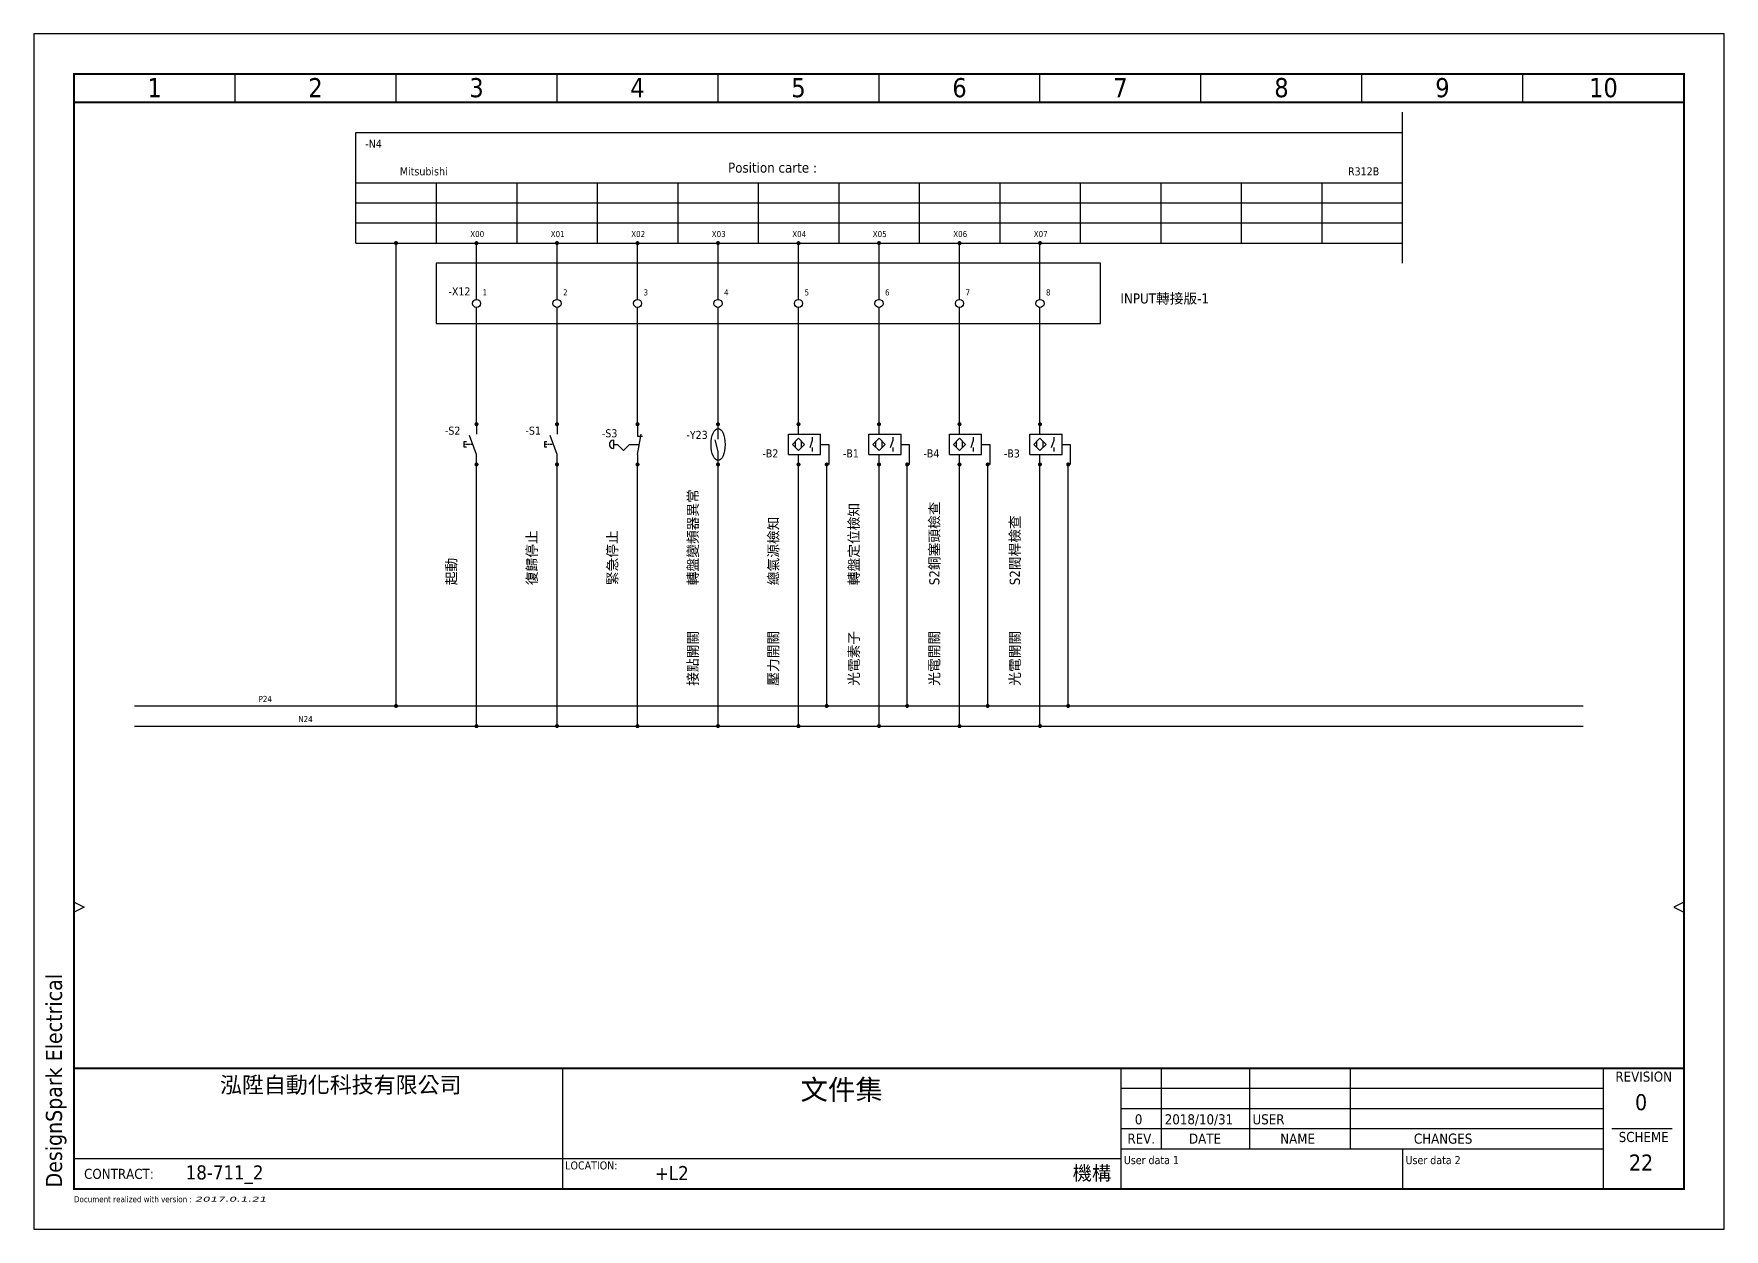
# Model space of a CAD drawing. Header units: millimetres. Extents: x 0 to 420, y 0 to 297.
import ezdxf
from ezdxf.enums import TextEntityAlignment as Align
from ezdxf.lldxf.tags import DXFTag

# ---------------------------------------------------------------- set-up
doc = ezdxf.new("R2010")
doc.units = ezdxf.units.MM
doc.header["$LTSCALE"] = 10
doc.linetypes.add('CONTINU', pattern=[0])
doc.linetypes.add('TIRET', pattern=[0.75, 0.5, -0.25])
doc.layers.add('DoNotPrint', color=7, linetype='Continuous', plot=False)
doc.layers.add('TITLEBLOCK', color=7, linetype='Continuous')
doc.styles.add('TAHOMA_STANDARD', font='TAHOMA.TTF')
doc.styles.add('tr_line_equip', font='', dxfattribs={"height": 1.5})
doc.styles.add('TXT_CARTE', font='', dxfattribs={"height": 2.5})
doc.styles.get('tr_line_equip').set_extended_font_data('Tahoma')
doc.styles.get('TXT_CARTE').set_extended_font_data('Tahoma')
tags = doc.linetypes.add('AXES', pattern=[2, 1.25, -0.25, 0.25, -0.25]).pattern_tags.tags
tags[10:11] = [DXFTag(74, 4), DXFTag(75, 0), DXFTag(340, '0'), DXFTag(46, 0.0), DXFTag(50, 0.0), DXFTag(44, 0.0), DXFTag(45, 0.0)]
tags[8:9] = [DXFTag(74, 4), DXFTag(75, 0), DXFTag(340, '0'), DXFTag(46, 0.0), DXFTag(50, 0.0), DXFTag(44, 0.0), DXFTag(45, 0.0)]
tags[6:7] = [DXFTag(74, 4), DXFTag(75, 0), DXFTag(340, '0'), DXFTag(46, 0.0), DXFTag(50, 0.0), DXFTag(44, 0.0), DXFTag(45, 0.0)]
tags[4:5] = [DXFTag(74, 4), DXFTag(75, 0), DXFTag(340, '0'), DXFTag(46, 0.0), DXFTag(50, 0.0), DXFTag(44, 0.0), DXFTag(45, 0.0)]

# ---------------------------------------------------------------- blocks, each defined once
blk = doc.blocks.new('TR-8ET_2')
at = {"color": 7, "linetype": 'AXES'}
blk.add_line((260, 32.5), (260, -5), dxfattribs=at)
at = {"color": 7}
for p, q in [((0, 27.5), (260, 27.5)), ((0, 0), (0, 27.5)), ((0, 15), (260, 15)), ((20, 15), (20, 0)), ((40, 15), (40, 0)), ((60, 15), (60, 0)), ((80, 15), (80, 0)), ((100, 15), (100, 0)), ((120, 15), (120, 0)), ((140, 15), (140, 0)), ((160, 15), (160, 0)), ((180, 15), (180, 0)), ((200, 15), (200, 0)), ((220, 15), (220, 0)), ((240, 15), (240, 0)), ((0, 10), (260, 10)), ((0, 5), (260, 5)), ((0, 0), (260, 0))]:
    blk.add_line(p, q, dxfattribs=at)
at = {"color": 7, "style": 'TXT_CARTE'}
blk.add_text('Position carte :', height=2.5, dxfattribs=at).set_placement((92.5, 17.5))
at = {"color": 7, "style": 'TAHOMA_STANDARD', "oblique": 360}
for tag, p in [('#AIO_1_TZ_0_L1', (29.13, 30)), ('#AIO_2_TZ_0_L1', (49.13, 30)), ('#AIO_2_TZ_1_L1', (52.88, 30)), ('#AIO_3_TZ_0_L1', (69.13, 30)), ('#AIO_4_TZ_0_L1', (89.13, 30)), ('#AIO_5_TZ_0_L1', (109.13, 30)), ('#AIO_6_TZ_0_L1', (129.13, 30)), ('#AIO_7_TZ_0_L1', (149.13, 30)), ('#AIO_8_TZ_0_L1', (169.13, 30))]:
    blk.add_attdef(tag, p, '', height=2, rotation=90, dxfattribs=at)
at = {"color": 7, "style": 'TAHOMA_STANDARD'}
for tag, p in [('#AIO_1_TZ_1_L1', (32.88, 30)), ('#AIO_3_TZ_1_L1', (72.88, 30)), ('#AIO_4_TZ_1_L1', (92.88, 30)), ('#AIO_5_TZ_1_L1', (112.88, 30)), ('#AIO_6_TZ_1_L1', (132.88, 30)), ('#AIO_7_TZ_1_L1', (152.88, 30)), ('#AIO_8_TZ_1_L1', (172.88, 30))]:
    blk.add_attdef(tag, p, '', height=2, rotation=90, dxfattribs=at)
for tag, p in [('#TAG', (2.37, 23.69)), ('#REF_DES_1', (10.95, 16.83)), ('#TD_1', (117.5, 17.5))]:
    blk.add_attdef(tag, p, '', height=2, dxfattribs=at)
at = {"color": 7, "style": 'TAHOMA_STANDARD', "oblique": 360}
blk.add_attdef('#CROSS_REF', text='', height=2, dxfattribs=at).set_placement((258.83, 24.58), align=Align.RIGHT)
at = {"color": 7, "style": 'TAHOMA_STANDARD'}
for tag, p in [('#REF_DES_3', (254.01, 19.96)), ('#REF_DES_2', (254.29, 16.83))]:
    blk.add_attdef(tag, text='', height=2, dxfattribs=at).set_placement(p, align=Align.RIGHT)
for tag, p in [('VOI_1', (30.35, 11.5)), ('VOI_2', (50.35, 11.5)), ('VOI_3', (70.35, 11.5)), ('VOI_4', (90.35, 11.5)), ('VOI_5', (110.35, 11.5)), ('VOI_6', (130.35, 11.5)), ('VOI_7', (150.35, 11.5)), ('VOI_8', (170.35, 11.5)), ('MNB_0|0', (10.33, 6.5)), ('MNB_1|0', (30.33, 6.5)), ('MNB_2|0', (50.33, 6.5)), ('MNB_3|0', (70.33, 6.5)), ('MNB_4|0', (90.33, 6.5)), ('MNB_5|0', (110.33, 6.5)), ('MNB_6|0', (130.33, 6.5)), ('MNB_7|0', (150.33, 6.5)), ('MNB_8|0', (170.33, 6.5))]:
    blk.add_attdef(tag, text='', height=2, dxfattribs=at).set_placement(p, align=Align.CENTER)
at = {"style": 'TAHOMA_STANDARD'}
for tag, p in [('#P_TAG_0', (10.16, 1.5)), ('#P_TAG_1', (30.17, 1.5)), ('#P_TAG_2', (50.16, 1.5)), ('#P_TAG_3', (70.17, 1.5)), ('#P_TAG_4', (90.17, 1.5)), ('#P_TAG_5', (110.18, 1.5)), ('#P_TAG_6', (130.18, 1.5)), ('#P_TAG_7', (150.18, 1.5)), ('#P_TAG_8', (170.18, 1.5))]:
    blk.add_attdef(tag, text='', height=1.5, dxfattribs=at).set_placement(p, align=Align.CENTER)
blk = doc.blocks.new('TR-EL075')
at = {"color": 0, "linetype": 'CONTINU'}
for p, q in [((0, 0), (0, -2.5)), ((0, -7.5), (-1.71, -2.8)), ((0, -10), (0, -7.5))]:
    blk.add_line(p, q, dxfattribs=at)
at = {"linetype": 'CONTINU'}
for p, q in [((-3.12, -4.38), (-3.12, -5.62)), ((-2.5, -4.38), (-3.12, -4.38)), ((-3.12, -5.62), (-2.5, -5.62))]:
    blk.add_line(p, q, dxfattribs=at)
at = {"linetype": 'TIRET', "ltscale": 0.05}
blk.add_line((-0.91, -5), (-3.12, -5), dxfattribs=at)
at = {"style": 'TAHOMA_STANDARD'}
blk.add_attdef('#P_TAG_0', (0.5, 0), '', height=1.5, dxfattribs=at)
blk.add_attdef('#TAG', text='', height=2, dxfattribs=at).set_placement((-4, -2.6), align=Align.RIGHT)
at = {"linetype": 'CONTINU', "style": 'TAHOMA_STANDARD'}
blk.add_attdef('#CROSS_REF', text='', height=2, dxfattribs=at).set_placement((-4, -10), align=Align.RIGHT)
at = {"style": 'TAHOMA_STANDARD'}
for tag, p in [('#COM_TX_0', (-3.97, -12)), ('#COM_TX_1', (-3.97, -15))]:
    blk.add_attdef(tag, text='', height=2, dxfattribs=at).set_placement(p, align=Align.MIDDLE_RIGHT)
blk.add_attdef('#P_TAG_1', text='', height=1.5, dxfattribs=at).set_placement((0.5, -10), align=Align.TOP_LEFT)
blk = doc.blocks.new('TR-BT011')
at = {"color": 0}
for p, q in [((0, 0), (0, -3)), ((0, -7.5), (0.88, -2.5)), ((0, -3), (1.25, -3)), ((0, -7.5), (0, -10))]:
    blk.add_line(p, q, dxfattribs=at)
blk.add_line((-6, -4), (-6, -6))
at = {"linetype": 'TIRET'}
for p, q in [((-6, -5), (-5, -5)), ((-2, -5), (0.44, -5))]:
    blk.add_line(p, q, dxfattribs=at)
at = {"linetype": 'Continuous'}
for q in [(-5, -5), (-2, -5)]:
    blk.add_line((-3.5, -6.5), q, dxfattribs=at)
blk.add_arc((-6, -5), 1, 90, 270)
at = {"style": 'TAHOMA_STANDARD'}
blk.add_attdef('#P_TAG_0', (0.5, 0), '', height=1.5, dxfattribs=at)
for tag, p in [('#TAG', (-5, -3.25)), ('#TD_2', (-5, -14.48)), ('#TD_5', (-5, -17.22)), ('#TD_6', (-5, -19.97))]:
    blk.add_attdef(tag, text='', height=2, dxfattribs=at).set_placement(p, align=Align.RIGHT)
at = {"linetype": 'CONTINU', "style": 'TAHOMA_STANDARD'}
for tag, p in [('#CROSS_REF', (-4.95, -8.77)), ('#TD_1', (-5.12, -11.77)), ('#COM_TX_0', (-5.02, -22.55)), ('#COM_TX_1', (-5.02, -25.17))]:
    blk.add_attdef(tag, text='', height=2, dxfattribs=at).set_placement(p, align=Align.RIGHT)
at = {"style": 'TAHOMA_STANDARD'}
blk.add_attdef('#P_TAG_1', text='', height=1.5, dxfattribs=at).set_placement((0.5, -10), align=Align.TOP_LEFT)
blk = doc.blocks.new('TR-DE25')
at = {"color": 0}
for p, q in [((0, 0), (0, -2.5)), ((0, -7.5), (0, -10))]:
    blk.add_line(p, q, dxfattribs=at)
for p, q in [((7.5, -5), (7.5, 0)), ((-2.5, -2.5), (5.5, -2.5)), ((-2.5, -2.5), (-2.5, -7.5)), ((0, -3.5), (-1.5, -5)), ((1.5, -5), (0, -3.5)), ((3.5, -3.25), (3.5, -4.25)), ((5.5, -2.5), (5.5, -7.5)), ((-2.5, -7.5), (5.5, -7.5)), ((-1.5, -5), (0, -6.5)), ((-0.75, -4.25), (-0.75, -5.75)), ((0, -6.5), (1.5, -5)), ((0.75, -4.25), (0.75, -5.75)), ((2.86, -4.25), (3.5, -6)), ((3.5, -6), (3.5, -6.75)), ((5.5, -5), (7.5, -5))]:
    blk.add_line(p, q)
at = {"style": 'TAHOMA_STANDARD'}
for tag, p in [('#P_TAG_0', (0.5, 0)), ('#P_TAG_1', (9, 0))]:
    blk.add_attdef(tag, p, '', height=1.5, dxfattribs=at)
for tag, p in [('#TAG', (-5, -3.75)), ('#CROSS_REF', (-5, -7)), ('#TD_6', (-5, -9.82)), ('#COM_TX_0', (-5, -12.99)), ('#COM_TX_1', (-5, -15.99))]:
    blk.add_attdef(tag, text='', height=2, dxfattribs=at).set_placement(p, align=Align.RIGHT)
blk.add_attdef('#P_TAG_2', text='', height=1.5, dxfattribs=at).set_placement((0.5, -10), align=Align.TOP_LEFT)
blk = doc.blocks.new('EM1')
at = {"color": 0}
for p, q in [((0, -3.75), (0, 0)), ((0, -6.75), (-0.73, -3.84)), ((0, -10), (0, -6.75))]:
    blk.add_line(p, q, dxfattribs=at)
blk.add_ellipse((0.02, -5.03), major_axis=(0, 3.97), ratio=0.440955)
at = {"style": 'TAHOMA_STANDARD'}
blk.add_attdef('#P_TAG_0', (0.5, 0), '', height=1.5, dxfattribs=at)
at = {"linetype": 'CONTINU', "style": 'TAHOMA_STANDARD'}
for tag, p in [('#TAG', (-2.56, -3.65)), ('#CROSS_REF', (-2.5, -6.49)), ('#TD_1', (-2.36, -9.18)), ('#COM_TX_0', (-2.25, -19.97)), ('#COM_TX_1', (-2.25, -22.58))]:
    blk.add_attdef(tag, text='', height=2, dxfattribs=at).set_placement(p, align=Align.RIGHT)
at = {"style": 'TAHOMA_STANDARD'}
for tag, p in [('#TD_2', (-2.24, -11.89)), ('#TD_5', (-2.24, -14.63)), ('#TD_6', (-2.24, -17.38))]:
    blk.add_attdef(tag, text='', height=2, dxfattribs=at).set_placement(p, align=Align.RIGHT)
blk.add_attdef('#P_TAG_1', text='', height=1.5, dxfattribs=at).set_placement((0.5, -10), align=Align.TOP_LEFT)
blk = doc.blocks.new('TR_FDP_BASEA3CA_EN')
at = {"color": 7}
for p, q in [((50, 280), (50, 287)), ((90, 280), (90, 287)), ((130, 280), (130, 287)), ((170, 280), (170, 287)), ((210, 280), (210, 287)), ((250, 280), (250, 287)), ((290, 280), (290, 287)), ((330, 280), (330, 287)), ((370, 280), (370, 287)), ((10, 81.25), (12.5, 80)), ((12.5, 80), (10, 78.75)), ((410, 81.25), (407.5, 80)), ((407.5, 80), (410, 78.75)), ((131.41, 10), (131.41, 40)), ((270.16, 10), (270.16, 40)), ((280.16, 20), (280.16, 40)), ((302.16, 20), (302.16, 40)), ((327.16, 20), (327.16, 40)), ((390, 10), (390, 40)), ((270.16, 35), (390, 35)), ((270.16, 30), (390, 30)), ((270.16, 25), (390, 25)), ((392.11, 25), (407.11, 25)), ((270.16, 17.5), (10, 17.5)), ((270.16, 20), (390, 20)), ((340.08, 20), (340.08, 10))]:
    blk.add_line(p, q, dxfattribs=at)
at = {"color": 7, "const_width": 0.5}
blk.add_lwpolyline([(10, 287), (410, 287), (410, 10), (10, 10)], close=True, dxfattribs=at)
for points in [[(10, 280), (410, 280)], [(10, 40), (410, 40)]]:
    blk.add_lwpolyline(points, dxfattribs=at)
at = {"layer": 'DoNotPrint', "color": 7}
for p, q in [((420, 297), (0, 297)), ((0, 297), (0, 0)), ((420, 0), (420, 297)), ((0, 0), (420, 0))]:
    blk.add_line(p, q, dxfattribs=at)
at = {"color": 7, "style": 'TAHOMA_STANDARD'}
for s, p in [('REVISION', (400, 37.91)), ('CHANGES', (350.16, 22.5)), ('SCHEME', (400, 22.91))]:
    blk.add_text(s, height=2.5, dxfattribs=at).set_placement(p, align=Align.MIDDLE_CENTER)
for s, p in [('REV.', (275.16, 22.5)), ('DATE', (291, 22.5)), ('NAME', (314, 22.5))]:
    blk.add_text(s, height=2.5, dxfattribs=at).set_placement(p, align=Align.MIDDLE)
for s, height, p in [('LOCATION:', 2, (132.04, 15.84)), ('CONTRACT:', 2.5, (12.5, 13.75)), ('Document realized with version :', 1.5, (9.99, 7.44))]:
    blk.add_text(s, height=height, dxfattribs=at).set_placement(p, align=Align.MIDDLE_LEFT)
for tag, height, p in [('#COL', 4.75, (30, 281.25)), ('#COL', 4.75, (70, 281.25)), ('#COL', 4.75, (110, 281.25)), ('#COL', 4.75, (150, 281.25)), ('#COL', 4.75, (190, 281.25)), ('#COL', 4.75, (230, 281.25)), ('#COL', 4.75, (270, 281.25)), ('#COL', 4.75, (310, 281.25)), ('#COL', 4.75, (350, 281.25)), ('#COL', 4.75, (390, 281.25)), ('#PROJECT_DWG_OFFICE', 4, (76.27, 33.86)), ('#BUNDLE_TZ_0_L1', 5, (200.73, 32.17)), ('#PROJECT_DWG_OFFICE_ADDRESS_1', 3, (76.27, 28.22)), ('#PROJECT_DWG_OFFICE_ADDRESS_2', 3, (76.27, 24.16)), ('#FOLIO_TZ_1_L1', 4, (200.8, 24.51)), ('#PROJECT_DWG_OFFICE_ADDRESS_3', 3, (76.27, 19.93)), ('#FOLIO_TZ_2_L1', 4, (200.74, 18.8))]:
    blk.add_attdef(tag, text='', height=height, dxfattribs=at).set_placement(p, align=Align.CENTER)
blk.add_attdef('#APP_NAME', text='', height=4, rotation=90, dxfattribs=at).set_placement((5, 10.37), align=Align.MIDDLE_LEFT)
for tag, height, p in [('#REV_NO_-0', 2.5, (274.5, 37.3)), ('#REV_NO_-1', 2.5, (274.5, 32.4)), ('#REV_NO', 4, (399.35, 31.56)), ('#REV_NO_-2', 2.5, (274.5, 27.3)), ('#FOLIO_TAG', 4, (399.35, 16.56))]:
    blk.add_attdef(tag, text='', height=height, dxfattribs=at).set_placement(p, align=Align.MIDDLE_CENTER)
for tag, height, p in [('#REV_CREATED_ON_-0', 2.5, (281, 37.2)), ('#REV_CREATED_BY_-0', 2.5, (302.7, 37.3)), ('#REV_NO_-0_TZ_0_L1', 2.5, (327.9, 37.3)), ('#REV_CREATED_BY_-1', 2.5, (302.7, 32.4)), ('#REV_CREATED_ON_-1', 2.5, (281, 32.1)), ('#REV_NO_-1_TZ_0_L1', 2.5, (327.9, 32.1)), ('#REV_CREATED_ON_-2', 2.5, (281, 27.3)), ('#REV_CREATED_BY_-2', 2.5, (302.8, 27.3)), ('#REV_NO_-2_TZ_0_L1', 2.5, (327.9, 27.5)), ('#FOLIO_LOC_TAG', 3.5, (154.33, 13.94))]:
    blk.add_attdef(tag, text='', height=height, dxfattribs=at).set_placement(p, align=Align.MIDDLE_LEFT)
for tag, p, height in [('##BUNDLE_TX_0_EN', (270.84, 16.16), 2), ('##BUNDLE_TX_1_EN', (340.84, 16.16), 2), ('#BUNDLE_TX_0', (271.84, 12.16), 2.5), ('#BUNDLE_TX_1', (342.1, 12.16), 2.5)]:
    blk.add_attdef(tag, p, '', height=height, dxfattribs=at)
blk.add_attdef('#PROJECT_CONTRACT_NUM', text='', height=3.5, dxfattribs=at).set_placement((37.75, 11.3), align=Align.BOTTOM_LEFT)
blk.add_attdef('#FOLIO_LOC_TZ_0_L1', text='', height=3.5, dxfattribs=at).set_placement((267.68, 13.94), align=Align.MIDDLE_RIGHT)
at = {"color": 7, "style": 'TAHOMA_STANDARD', "oblique": 15, "width": 2.071003}
blk.add_attdef('#ELVER', text='', height=1.21, dxfattribs=at).set_placement((40, 7.46), align=Align.MIDDLE_LEFT)
blk = doc.blocks.new('TR-BR001')
at = {"color": 0, "linetype": 'Continuous'}
blk.add_circle((0, 0), 1, dxfattribs=at)
at = {"color": 7, "style": 'TAHOMA_STANDARD'}
blk.add_attdef('#PARENT_TAG', text='', height=2, dxfattribs=at).set_placement((-1.5, 2), align=Align.RIGHT)
at = {"style": 'TAHOMA_STANDARD'}
blk.add_attdef('#P_TAG_0', (0.5, 1), '', height=0.9, dxfattribs=at)
at = {"color": 7, "style": 'TAHOMA_STANDARD'}
blk.add_attdef('#SHORT_TAG', (1.5, 2), '', height=1.5, dxfattribs=at)
at = {"style": 'TAHOMA_STANDARD'}
blk.add_attdef('#P_TAG_1', text='', height=0.9, dxfattribs=at).set_placement((0.5, -1), align=Align.TOP_LEFT)

msp = doc.modelspace()

# ---------------------------------------------------------------- linework, layer by layer
at = {"color": 12}
for points in [[(90.28, 245, 0.45, 0.45, 1), (89.72, 245, 0.45, 0.45, 1)], [(110.28, 245, 0.45, 0.45, 1), (109.72, 245, 0.45, 0.45, 1)], [(130.28, 245, 0.45, 0.45, 1), (129.72, 245, 0.45, 0.45, 1)], [(150.28, 245, 0.45, 0.45, 1), (149.72, 245, 0.45, 0.45, 1)], [(170.28, 245, 0.45, 0.45, 1), (169.72, 245, 0.45, 0.45, 1)], [(190.28, 245, 0.45, 0.45, 1), (189.72, 245, 0.45, 0.45, 1)], [(210.28, 245, 0.45, 0.45, 1), (209.72, 245, 0.45, 0.45, 1)], [(230.28, 245, 0.45, 0.45, 1), (229.72, 245, 0.45, 0.45, 1)], [(250.28, 245, 0.45, 0.45, 1), (249.72, 245, 0.45, 0.45, 1)], [(110.28, 200, 0.45, 0.45, 1), (109.72, 200, 0.45, 0.45, 1)], [(130.28, 200, 0.45, 0.45, 1), (129.72, 200, 0.45, 0.45, 1)], [(150.28, 200, 0.45, 0.45, 1), (149.72, 200, 0.45, 0.45, 1)], [(170.28, 200, 0.45, 0.45, 1), (169.72, 200, 0.45, 0.45, 1)], [(190.28, 200, 0.45, 0.45, 1), (189.72, 200, 0.45, 0.45, 1)], [(210.28, 200, 0.45, 0.45, 1), (209.72, 200, 0.45, 0.45, 1)], [(230.28, 200, 0.45, 0.45, 1), (229.72, 200, 0.45, 0.45, 1)], [(250.28, 200, 0.45, 0.45, 1), (249.72, 200, 0.45, 0.45, 1)], [(110.28, 190, 0.45, 0.45, 1), (109.72, 190, 0.45, 0.45, 1)], [(130.28, 190, 0.45, 0.45, 1), (129.72, 190, 0.45, 0.45, 1)], [(150.28, 190, 0.45, 0.45, 1), (149.72, 190, 0.45, 0.45, 1)], [(170.28, 190, 0.45, 0.45, 1), (169.72, 190, 0.45, 0.45, 1)], [(190.28, 190, 0.45, 0.45, 1), (189.72, 190, 0.45, 0.45, 1)], [(197.28, 190, 0.45, 0.45, 1), (196.73, 190, 0.45, 0.45, 1)], [(210.28, 190, 0.45, 0.45, 1), (209.72, 190, 0.45, 0.45, 1)], [(217.28, 190, 0.45, 0.45, 1), (216.73, 190, 0.45, 0.45, 1)], [(230.28, 190, 0.45, 0.45, 1), (229.72, 190, 0.45, 0.45, 1)], [(237.28, 190, 0.45, 0.45, 1), (236.73, 190, 0.45, 0.45, 1)], [(250.28, 190, 0.45, 0.45, 1), (249.72, 190, 0.45, 0.45, 1)], [(257.28, 190, 0.45, 0.45, 1), (256.73, 190, 0.45, 0.45, 1)]]:
    msp.add_lwpolyline(points, format="xyseb", close=True, dxfattribs=at)
at = {"color": 231, "linetype": 'Continuous'}
for points in [[(90, 130), (90, 245)], [(110, 231), (110, 245)], [(130, 231), (130, 245)], [(150, 231), (150, 245)], [(190, 231), (190, 245)], [(210, 231), (210, 245)], [(230, 231), (230, 245)], [(250, 231), (250, 245)], [(110, 200), (110, 229)], [(130, 200), (130, 229)], [(150, 200), (150, 229)], [(190, 200), (190, 229)], [(210, 200), (210, 229)], [(230, 200), (230, 229)], [(250, 200), (250, 229)], [(110, 125), (110, 190)], [(130, 125), (130, 190)], [(150, 125), (150, 190)], [(190, 125), (190, 190)], [(197, 130), (197, 190)], [(210, 125), (210, 190)], [(217, 130), (217, 190)], [(230, 125), (230, 190)], [(237, 130), (237, 190)], [(250, 125), (250, 190)], [(257, 130), (257, 190)], [(25, 130), (90, 130)], [(90, 130), (197, 130)], [(197, 130), (217, 130)], [(217, 130), (237, 130)], [(237, 130), (257, 130)], [(257, 130), (385, 130)], [(25, 125), (110, 125)], [(110, 125), (130, 125)], [(130, 125), (150, 125)], [(150, 125), (170, 125)], [(170, 125), (190, 125)], [(190, 125), (210, 125)], [(210, 125), (230, 125)], [(230, 125), (250, 125)], [(250, 125), (385, 125)]]:
    msp.add_lwpolyline(points, dxfattribs=at)
at = {"color": 241, "linetype": 'Continuous'}
for points in [[(170, 231), (170, 245)], [(170, 200), (170, 229)], [(170, 125), (170, 190)]]:
    msp.add_lwpolyline(points, dxfattribs=at)
msp.add_lwpolyline([(100, 240), (100, 225), (265, 225), (265, 240)], close=True)
at = {"color": 221}
for points in [[(90.28, 130, 0.45, 0.45, 1), (89.72, 130, 0.45, 0.45, 1)], [(197.28, 130, 0.45, 0.45, 1), (196.73, 130, 0.45, 0.45, 1)], [(217.28, 130, 0.45, 0.45, 1), (216.73, 130, 0.45, 0.45, 1)], [(237.28, 130, 0.45, 0.45, 1), (236.73, 130, 0.45, 0.45, 1)], [(257.28, 130, 0.45, 0.45, 1), (256.73, 130, 0.45, 0.45, 1)], [(110.28, 125, 0.45, 0.45, 1), (109.72, 125, 0.45, 0.45, 1)], [(130.28, 125, 0.45, 0.45, 1), (129.72, 125, 0.45, 0.45, 1)], [(150.28, 125, 0.45, 0.45, 1), (149.72, 125, 0.45, 0.45, 1)], [(170.28, 125, 0.45, 0.45, 1), (169.72, 125, 0.45, 0.45, 1)], [(190.28, 125, 0.45, 0.45, 1), (189.72, 125, 0.45, 0.45, 1)], [(210.28, 125, 0.45, 0.45, 1), (209.72, 125, 0.45, 0.45, 1)], [(230.28, 125, 0.45, 0.45, 1), (229.72, 125, 0.45, 0.45, 1)], [(250.28, 125, 0.45, 0.45, 1), (249.72, 125, 0.45, 0.45, 1)]]:
    msp.add_lwpolyline(points, format="xyseb", close=True, dxfattribs=at)

# ---------------------------------------------------------------- block references
for name, p, values in [('TR-8ET_2', (80, 245), {'#REF_DES_2': 'R312B', '#REF_DES_1': 'Mitsubishi', '#TAG': '-N4', '#P_TAG_1': 'X00', '#P_TAG_2': 'X01', '#P_TAG_3': 'X02', '#P_TAG_4': 'X03', '#P_TAG_5': 'X04', '#P_TAG_6': 'X05', '#P_TAG_7': 'X06', '#P_TAG_8': 'X07'}), ('TR-BR001', (110, 230), {'#SHORT_TAG': '1', '#PARENT_TAG': '-X12'}), ('TR-BR001', (130, 230), {'#SHORT_TAG': '2'}), ('TR-BR001', (150, 230), {'#SHORT_TAG': '3'}), ('TR-BR001', (170, 230), {'#SHORT_TAG': '4'}), ('TR-BR001', (190, 230), {'#SHORT_TAG': '5'}), ('TR-BR001', (210, 230), {'#SHORT_TAG': '6'}), ('TR-BR001', (230, 230), {'#SHORT_TAG': '7'}), ('TR-BR001', (250, 230), {'#SHORT_TAG': '8'}), ('TR-EL075', (110, 200), {'#TAG': '-S2'}), ('TR-EL075', (130, 200), {'#TAG': '-S1'}), ('TR-BT011', (150, 200), {'#TAG': '-S3'}), ('EM1', (170, 200), {'#TAG': '-Y23'})]:
    msp.add_blockref(name, p).add_auto_attribs(values)
at = {"extrusion": (0, 0, -1)}
ref = msp.add_blockref('TR-DE25', (-190, 190), dxfattribs=dict(at, rotation=180))
ref.add_attrib('#TAG', '-B2', dxfattribs={"height": 2, "style": 'TAHOMA_STANDARD'}).set_placement((185, 191.75), align=Align.RIGHT)
ref = msp.add_blockref('TR-DE25', (-210, 190), dxfattribs=dict(at, rotation=180))
ref.add_attrib('#TAG', '-B1', dxfattribs={"height": 2, "style": 'TAHOMA_STANDARD'}).set_placement((205, 191.75), align=Align.RIGHT)
ref = msp.add_blockref('TR-DE25', (-230, 190), dxfattribs=dict(at, rotation=180))
ref.add_attrib('#TAG', '-B4', dxfattribs={"height": 2, "style": 'TAHOMA_STANDARD'}).set_placement((225, 191.75), align=Align.RIGHT)
ref = msp.add_blockref('TR-DE25', (-250, 190), dxfattribs=dict(at, rotation=180))
ref.add_attrib('#TAG', '-B3', dxfattribs={"height": 2, "style": 'TAHOMA_STANDARD'}).set_placement((245, 191.75), align=Align.RIGHT)
at = {"layer": 'TITLEBLOCK'}
ref = msp.add_blockref('TR_FDP_BASEA3CA_EN', (0, 0), dxfattribs=at)
ref.add_attrib('#COL', '1', dxfattribs={"layer": '0', "color": 7, "height": 4.75, "style": 'TAHOMA_STANDARD'}).set_placement((30, 281.25), align=Align.CENTER)
ref.add_attrib('#COL', '2', dxfattribs={"layer": '0', "color": 7, "height": 4.75, "style": 'TAHOMA_STANDARD'}).set_placement((70, 281.25), align=Align.CENTER)
ref.add_attrib('#COL', '3', dxfattribs={"layer": '0', "color": 7, "height": 4.75, "style": 'TAHOMA_STANDARD'}).set_placement((110, 281.25), align=Align.CENTER)
ref.add_attrib('#COL', '4', dxfattribs={"layer": '0', "color": 7, "height": 4.75, "style": 'TAHOMA_STANDARD'}).set_placement((150, 281.25), align=Align.CENTER)
ref.add_attrib('#COL', '5', dxfattribs={"layer": '0', "color": 7, "height": 4.75, "style": 'TAHOMA_STANDARD'}).set_placement((190, 281.25), align=Align.CENTER)
ref.add_attrib('#COL', '6', dxfattribs={"layer": '0', "color": 7, "height": 4.75, "style": 'TAHOMA_STANDARD'}).set_placement((230, 281.25), align=Align.CENTER)
ref.add_attrib('#COL', '7', dxfattribs={"layer": '0', "color": 7, "height": 4.75, "style": 'TAHOMA_STANDARD'}).set_placement((270, 281.25), align=Align.CENTER)
ref.add_attrib('#COL', '8', dxfattribs={"layer": '0', "color": 7, "height": 4.75, "style": 'TAHOMA_STANDARD'}).set_placement((310, 281.25), align=Align.CENTER)
ref.add_attrib('#COL', '9', dxfattribs={"layer": '0', "color": 7, "height": 4.75, "style": 'TAHOMA_STANDARD'}).set_placement((350, 281.25), align=Align.CENTER)
ref.add_attrib('#COL', '10', dxfattribs={"layer": '0', "color": 7, "height": 4.75, "style": 'TAHOMA_STANDARD'}).set_placement((390, 281.25), align=Align.CENTER)
ref.add_attrib('#FOLIO_TAG', '22', dxfattribs={"layer": '0', "color": 7, "height": 4, "style": 'TAHOMA_STANDARD'}).set_placement((399.35, 16.56), align=Align.MIDDLE_CENTER)
ref.add_attrib('#FOLIO_LOC_TAG', '+L2', dxfattribs={"layer": '0', "color": 7, "height": 3.5, "style": 'TAHOMA_STANDARD'}).set_placement((154.33, 13.94), align=Align.MIDDLE_LEFT)
ref.add_attrib('#FOLIO_LOC_TZ_0_L1', '機構', dxfattribs={"layer": '0', "color": 7, "height": 3.5, "style": 'TAHOMA_STANDARD'}).set_placement((267.68, 13.94), align=Align.MIDDLE_RIGHT)
ref.add_attrib('#BUNDLE_TZ_0_L1', '文件集', dxfattribs={"layer": '0', "color": 7, "height": 5, "style": 'TAHOMA_STANDARD'}).set_placement((200.73, 32.17), align=Align.CENTER)
ref.add_attrib('#PROJECT_CONTRACT_NUM', '18-711_2', dxfattribs={"layer": '0', "color": 7, "height": 3.5, "style": 'TAHOMA_STANDARD'}).set_placement((37.75, 11.3), align=Align.BOTTOM_LEFT)
ref.add_attrib('#REV_NO', '0', dxfattribs={"layer": '0', "color": 7, "height": 4, "style": 'TAHOMA_STANDARD'}).set_placement((399.35, 31.56), align=Align.MIDDLE_CENTER)
ref.add_attrib('#ELVER', '2017.0.1.21', dxfattribs={"layer": '0', "color": 7, "height": 1.2071, "style": 'TAHOMA_STANDARD', "oblique": 15, "width": 2.071003}).set_placement((40, 7.46), align=Align.MIDDLE_LEFT)
ref.add_attrib('#PROJECT_DWG_OFFICE', '泓陞自動化科技有限公司', dxfattribs={"layer": '0', "color": 7, "height": 4, "style": 'TAHOMA_STANDARD'}).set_placement((76.27, 33.86), align=Align.CENTER)
ref.add_attrib('##BUNDLE_TX_0_EN', 'User data 1', (270.84, 16.16), dxfattribs={"layer": '0', "color": 7, "height": 2, "style": 'TAHOMA_STANDARD'})
ref.add_attrib('##BUNDLE_TX_1_EN', 'User data 2', (340.84, 16.16), dxfattribs={"layer": '0', "color": 7, "height": 2, "style": 'TAHOMA_STANDARD'})
ref.add_attrib('#REV_NO_-2', '0', dxfattribs={"layer": '0', "color": 7, "height": 2.5, "style": 'TAHOMA_STANDARD'}).set_placement((274.5, 27.3), align=Align.MIDDLE_CENTER)
ref.add_attrib('#REV_CREATED_ON_-2', '2018/10/31', dxfattribs={"layer": '0', "color": 7, "height": 2.5, "style": 'TAHOMA_STANDARD'}).set_placement((281, 27.3), align=Align.MIDDLE_LEFT)
ref.add_attrib('#REV_CREATED_BY_-2', 'USER', dxfattribs={"layer": '0', "color": 7, "height": 2.5, "style": 'TAHOMA_STANDARD'}).set_placement((302.8, 27.3), align=Align.MIDDLE_LEFT)
ref.add_attrib('#APP_NAME', 'DesignSpark Electrical', dxfattribs={"layer": '0', "color": 7, "height": 4, "rotation": 90, "style": 'TAHOMA_STANDARD'}).set_placement((5, 10.37), align=Align.MIDDLE_LEFT)

# ---------------------------------------------------------------- texts
at = {"style": 'TAHOMA_STANDARD'}
msp.add_text('INPUT轉接版-1', height=2.5, dxfattribs=at).set_placement((270, 230))
for s, p in [('轉盤變頻器異常', (165, 160)), ('S2銅塞頭檢查', (225, 160)), ('總氣源檢知', (185, 160)), ('轉盤定位檢知', (205, 160)), ('S2閥桿檢查', (245, 160)), ('復歸停止', (125, 160)), ('緊急停止', (145, 160)), ('起動', (105, 160)), ('接點開關', (165, 135)), ('壓力開關', (185, 135)), ('光電素子', (205, 135)), ('光電開關', (225, 135)), ('光電開關', (245, 135))]:
    msp.add_text(s, height=2.5, rotation=90, dxfattribs=at).set_placement(p)
at = {"color": 7, "style": 'tr_line_equip'}
for s, p in [('P24', (57.5, 131)), ('N24', (67.5, 126))]:
    msp.add_text(s, height=1.5, dxfattribs=at).set_placement(p, align=Align.CENTER)

doc.saveas('drawing.dxf')
